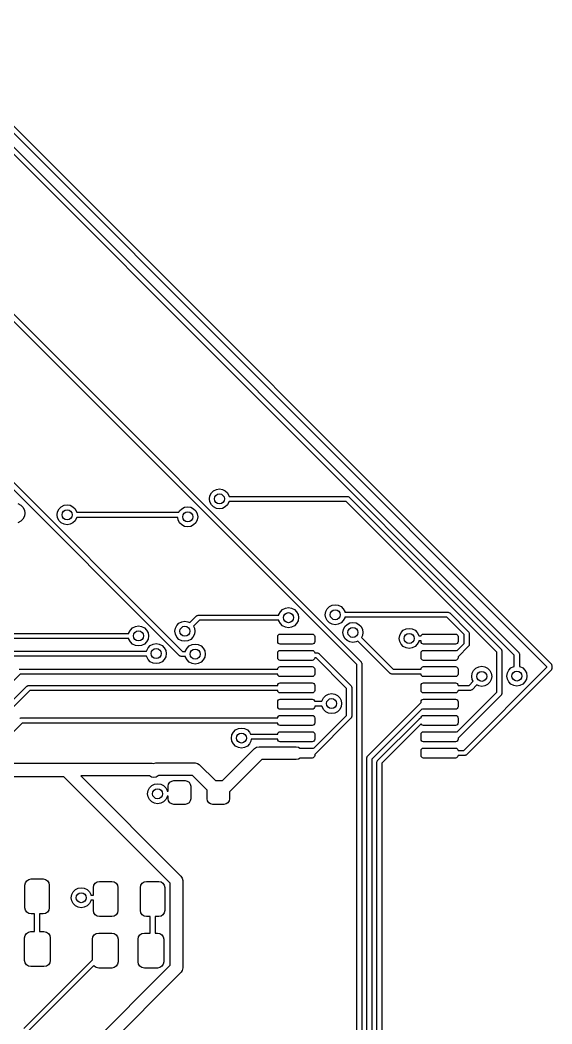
# Model space of a CAD drawing. Extents: x 5.11 to 8.2, y -3.91 to -1.13.
# Drawn here: x 7.345 to 8.181, y -2.722 to -1.144 of the extents above; entities that cross this region are included whole.
import ezdxf

# ---------------------------------------------------------------- set-up
doc = ezdxf.new("R2010")
doc.units = 0
doc.header["$MEASUREMENT"] = 0
doc.layers.add('BLACK', color=7, linetype='CONTINUOUS')

msp = doc.modelspace()

# ---------------------------------------------------------------- linework, layer by layer
at = {"layer": 'BLACK', "linetype": 'CONTINUOUS'}
for p, q in [((8.17317, -2.16077), (7.16354, -1.15115)), ((7.16802, -1.14432), (8.17999, -2.15629)), ((8.12203, -2.14264), (7.16259, -1.1832)), ((7.16707, -1.17637), (8.12886, -2.13815)), ((7.59574, -2.14353), (6.85621, -1.404)), ((6.8607, -1.39718), (7.60023, -2.1367)), ((7.87414, -2.15736), (7.11494, -1.39816)), ((7.11943, -1.39133), (7.88097, -2.15287)), ((7.64255, -1.89682), (7.64332, -1.89195)), ((7.64332, -1.89195), (7.64556, -1.88756)), ((7.64556, -1.88756), (7.64904, -1.88408)), ((7.64904, -1.88408), (7.65343, -1.88184)), ((7.65343, -1.88184), (7.6583, -1.88107)), ((7.6583, -1.88107), (7.66316, -1.88184)), ((7.66316, -1.88184), (7.66755, -1.88408)), ((7.66755, -1.88408), (7.67104, -1.88756)), ((7.67104, -1.88756), (7.67327, -1.89195)), ((7.67327, -1.89195), (7.67341, -1.89282)), ((7.67341, -1.89282), (7.85942, -1.89282)), ((7.85942, -1.89282), (7.85973, -1.89292)), ((7.85973, -1.89292), (7.86004, -1.89287)), ((7.86004, -1.89287), (7.86088, -1.8933)), ((7.34148, -1.90431), (7.34587, -1.90655)), ((7.34587, -1.90655), (7.34935, -1.91003)), ((7.40947, -1.90908), (7.41386, -1.90685)), ((7.41386, -1.90685), (7.41873, -1.90608)), ((7.41873, -1.90608), (7.42359, -1.90685)), ((7.42359, -1.90685), (7.42798, -1.90908)), ((7.64332, -1.90169), (7.64255, -1.89682)), ((7.64556, -1.90608), (7.64332, -1.90169)), ((7.64904, -1.90956), (7.64556, -1.90608)), ((7.67104, -1.90608), (7.66755, -1.90956)), ((7.67327, -1.90169), (7.67104, -1.90608)), ((7.67341, -1.90082), (7.67327, -1.90169)), ((7.85776, -1.90082), (7.67341, -1.90082)), ((8.09443, -2.13748), (7.85776, -1.90082)), ((7.86088, -1.8933), (7.86177, -1.89358)), ((7.86177, -1.89358), (7.86196, -1.89385)), ((7.86196, -1.89385), (7.86225, -1.89399)), ((7.86225, -1.89399), (8.10125, -2.133)), ((7.34935, -1.91003), (7.35159, -1.91442)), ((7.35159, -1.92416), (7.34935, -1.92855)), ((7.35159, -1.91442), (7.35236, -1.91929)), ((7.35236, -1.91929), (7.35159, -1.92416)), ((7.40298, -1.92182), (7.40375, -1.91696)), ((7.40375, -1.92669), (7.40298, -1.92182)), ((7.40375, -1.91696), (7.40599, -1.91257)), ((7.40599, -1.91257), (7.40947, -1.90908)), ((7.42798, -1.90908), (7.43147, -1.91257)), ((7.43147, -1.91257), (7.4337, -1.91696)), ((7.4337, -1.91696), (7.43384, -1.91782)), ((7.43384, -1.91782), (7.59465, -1.91782)), ((7.59465, -1.91782), (7.59569, -1.91577)), ((7.59569, -1.91577), (7.59918, -1.91229)), ((7.59918, -1.91229), (7.60357, -1.91005)), ((7.60357, -1.91005), (7.60843, -1.90928)), ((7.60843, -1.90928), (7.6133, -1.91005)), ((7.6133, -1.91005), (7.61769, -1.91229)), ((7.61769, -1.91229), (7.62118, -1.91577)), ((7.62118, -1.91577), (7.62341, -1.92016)), ((7.62341, -1.92016), (7.62418, -1.92503)), ((7.65343, -1.9118), (7.64904, -1.90956)), ((7.6583, -1.91257), (7.65343, -1.9118)), ((7.66316, -1.9118), (7.6583, -1.91257)), ((7.66755, -1.90956), (7.66316, -1.9118)), ((7.34587, -1.93203), (7.34148, -1.93427)), ((7.34935, -1.92855), (7.34587, -1.93203)), ((7.40599, -1.93108), (7.40375, -1.92669)), ((7.40947, -1.93457), (7.40599, -1.93108)), ((7.41386, -1.9368), (7.40947, -1.93457)), ((7.41873, -1.93757), (7.41386, -1.9368)), ((7.42359, -1.9368), (7.41873, -1.93757)), ((7.42798, -1.93457), (7.42359, -1.9368)), ((7.43147, -1.93108), (7.42798, -1.93457)), ((7.4337, -1.92669), (7.43147, -1.93108)), ((7.43384, -1.92582), (7.4337, -1.92669)), ((7.59281, -1.92582), (7.43384, -1.92582)), ((7.59346, -1.9299), (7.59281, -1.92582)), ((7.59569, -1.93429), (7.59346, -1.9299)), ((7.59918, -1.93777), (7.59569, -1.93429)), ((7.60357, -1.94001), (7.59918, -1.93777)), ((7.60843, -1.94078), (7.60357, -1.94001)), ((7.6133, -1.94001), (7.60843, -1.94078)), ((7.61769, -1.93777), (7.6133, -1.94001)), ((7.62118, -1.93429), (7.61769, -1.93777)), ((7.62341, -1.9299), (7.62118, -1.93429)), ((7.62418, -1.92503), (7.62341, -1.9299)), ((7.82764, -2.06965), (7.83113, -2.06617)), ((7.83113, -2.06617), (7.83552, -2.06393)), ((7.83552, -2.06393), (7.84038, -2.06316)), ((7.84038, -2.06316), (7.84525, -2.06393)), ((7.84525, -2.06393), (7.84964, -2.06617)), ((7.84964, -2.06617), (7.85312, -2.06965)), ((7.61175, -2.09135), (7.62243, -2.08067)), ((7.62243, -2.08067), (7.62271, -2.08052)), ((7.62271, -2.08052), (7.6229, -2.08026)), ((7.6229, -2.08026), (7.6238, -2.07997)), ((7.6238, -2.07997), (7.62463, -2.07954)), ((7.62463, -2.07954), (7.62495, -2.07959)), ((7.62495, -2.07959), (7.62526, -2.07949)), ((7.62526, -2.07949), (7.75178, -2.07949)), ((7.75178, -2.07949), (7.75192, -2.07863)), ((7.75192, -2.07863), (7.75416, -2.07424)), ((7.75416, -2.07424), (7.75764, -2.07075)), ((7.75764, -2.07075), (7.76203, -2.06852)), ((7.76203, -2.06852), (7.7669, -2.06775)), ((7.7669, -2.06775), (7.77177, -2.06852)), ((7.77177, -2.06852), (7.77616, -2.07075)), ((7.77616, -2.07075), (7.77964, -2.07424)), ((7.77964, -2.07424), (7.78188, -2.07863)), ((7.78188, -2.07863), (7.78265, -2.08349)), ((7.82464, -2.07891), (7.82541, -2.07404)), ((7.82541, -2.08377), (7.82464, -2.07891)), ((7.82541, -2.07404), (7.82764, -2.06965)), ((7.85312, -2.06965), (7.85536, -2.07404)), ((7.85536, -2.07404), (7.8555, -2.07491)), ((7.8555, -2.07491), (8.01761, -2.07491)), ((8.01761, -2.07491), (8.01791, -2.07501)), ((8.01791, -2.07501), (8.01823, -2.07496)), ((8.01823, -2.07496), (8.01907, -2.07538)), ((8.01907, -2.07538), (8.01996, -2.07567)), ((8.01996, -2.07567), (8.02015, -2.07593)), ((8.02015, -2.07593), (8.02043, -2.07608)), ((8.02043, -2.07608), (8.05007, -2.10572)), ((7.52174, -2.09943), (7.52613, -2.09719)), ((7.52613, -2.09719), (7.531, -2.09642)), ((7.531, -2.09642), (7.53587, -2.09719)), ((7.53587, -2.09719), (7.54026, -2.09943)), ((7.58895, -2.09995), (7.59119, -2.09556)), ((7.59119, -2.09556), (7.59467, -2.09208)), ((7.59467, -2.09208), (7.59906, -2.08984)), ((7.59906, -2.08984), (7.60393, -2.08907)), ((7.60393, -2.08907), (7.6088, -2.08984)), ((7.6088, -2.08984), (7.61175, -2.09135)), ((7.62691, -2.08749), (7.6174, -2.097)), ((7.6174, -2.097), (7.61891, -2.09995)), ((7.75178, -2.08749), (7.62691, -2.08749)), ((7.75192, -2.08836), (7.75178, -2.08749)), ((7.75416, -2.09275), (7.75192, -2.08836)), ((7.75764, -2.09623), (7.75416, -2.09275)), ((7.76203, -2.09847), (7.75764, -2.09623)), ((7.77616, -2.09623), (7.77177, -2.09847)), ((7.77964, -2.09275), (7.77616, -2.09623)), ((7.78188, -2.08836), (7.77964, -2.09275)), ((7.78265, -2.08349), (7.78188, -2.08836)), ((7.82764, -2.08816), (7.82541, -2.08377)), ((7.83113, -2.09165), (7.82764, -2.08816)), ((7.83552, -2.09388), (7.83113, -2.09165)), ((7.84038, -2.09466), (7.83552, -2.09388)), ((7.84525, -2.09388), (7.84038, -2.09466)), ((7.84964, -2.09165), (7.84525, -2.09388)), ((7.85312, -2.08816), (7.84964, -2.09165)), ((7.85536, -2.08377), (7.85312, -2.08816)), ((7.85323, -2.10187), (7.85547, -2.09748)), ((7.8555, -2.08291), (7.85536, -2.08377)), ((7.85547, -2.09748), (7.85895, -2.09399)), ((8.01595, -2.08291), (7.8555, -2.08291)), ((7.85895, -2.09399), (7.86334, -2.09176)), ((7.86334, -2.09176), (7.86821, -2.09098)), ((7.86821, -2.09098), (7.87308, -2.09176)), ((7.87308, -2.09176), (7.87747, -2.09399)), ((7.87747, -2.09399), (7.88095, -2.09748)), ((7.88095, -2.09748), (7.88319, -2.10187)), ((8.04324, -2.1102), (8.01595, -2.08291)), ((7.30912, -2.10817), (7.51588, -2.10817)), ((7.51588, -2.10817), (7.51602, -2.1073)), ((7.51602, -2.1073), (7.51826, -2.10291)), ((7.51826, -2.10291), (7.52174, -2.09943)), ((7.54026, -2.09943), (7.54374, -2.10291)), ((7.54374, -2.10291), (7.54598, -2.1073)), ((7.54598, -2.1073), (7.54675, -2.11217)), ((7.54675, -2.11217), (7.54598, -2.11704)), ((7.58818, -2.10482), (7.58895, -2.09995)), ((7.58895, -2.10969), (7.58818, -2.10482)), ((7.59119, -2.11408), (7.58895, -2.10969)), ((7.61891, -2.10969), (7.61667, -2.11408)), ((7.61891, -2.09995), (7.61968, -2.10482)), ((7.61968, -2.10482), (7.61891, -2.10969)), ((7.75, -2.11319), (7.7503, -2.11168)), ((7.75, -2.12106), (7.75, -2.11319)), ((7.7503, -2.11168), (7.75115, -2.11041)), ((7.75115, -2.11041), (7.75243, -2.10955)), ((7.75243, -2.10955), (7.75394, -2.10925)), ((7.75394, -2.10925), (7.80413, -2.10925)), ((7.7669, -2.09924), (7.76203, -2.09847)), ((7.77177, -2.09847), (7.7669, -2.09924)), ((7.80413, -2.10925), (7.80564, -2.10955)), ((7.80564, -2.10955), (7.80692, -2.11041)), ((7.80692, -2.11041), (7.80777, -2.11168)), ((7.80777, -2.11168), (7.80807, -2.11319)), ((7.80807, -2.11319), (7.80807, -2.12106)), ((7.85246, -2.10673), (7.85323, -2.10187)), ((7.85323, -2.1116), (7.85246, -2.10673)), ((7.85547, -2.11599), (7.85323, -2.1116)), ((7.88319, -2.1116), (7.88168, -2.11455)), ((7.88319, -2.10187), (7.88396, -2.10673)), ((7.88396, -2.10673), (7.88319, -2.1116)), ((7.94094, -2.11614), (7.94172, -2.11128)), ((7.94172, -2.11128), (7.94395, -2.10689)), ((7.94395, -2.10689), (7.94744, -2.1034)), ((7.94744, -2.1034), (7.95183, -2.10116)), ((7.95183, -2.10116), (7.95669, -2.10039)), ((7.95669, -2.10039), (7.96156, -2.10116)), ((7.96156, -2.10116), (7.96595, -2.1034)), ((7.96595, -2.1034), (7.96943, -2.10689)), ((7.96943, -2.10689), (7.97167, -2.11128)), ((7.97167, -2.11128), (7.97181, -2.11214)), ((7.97181, -2.11214), (7.9756, -2.11214)), ((7.9756, -2.11214), (7.97569, -2.11168)), ((7.97569, -2.11168), (7.97655, -2.11041)), ((7.97655, -2.11041), (7.97782, -2.10955)), ((7.97782, -2.10955), (7.97933, -2.10925)), ((7.97933, -2.10925), (8.02953, -2.10925)), ((8.02953, -2.10925), (8.03103, -2.10955)), ((8.03103, -2.10955), (8.03231, -2.11041)), ((8.03231, -2.11041), (8.03316, -2.11168)), ((8.03316, -2.11168), (8.03346, -2.11319)), ((8.03346, -2.11319), (8.03346, -2.12106)), ((8.04324, -2.12405), (8.04324, -2.1102)), ((8.05007, -2.10572), (8.05022, -2.106)), ((8.05022, -2.106), (8.05048, -2.10619)), ((8.05048, -2.10619), (8.05077, -2.10709)), ((8.05077, -2.10709), (8.05119, -2.10792)), ((8.05119, -2.10792), (8.05114, -2.10824)), ((8.05114, -2.10824), (8.05124, -2.10855)), ((8.05124, -2.10855), (8.05124, -2.12571)), ((7.51588, -2.11617), (7.31078, -2.11617)), ((7.51602, -2.11704), (7.51588, -2.11617)), ((7.51826, -2.12143), (7.51602, -2.11704)), ((7.52174, -2.12491), (7.51826, -2.12143)), ((7.52613, -2.12715), (7.52174, -2.12491)), ((7.531, -2.12792), (7.52613, -2.12715)), ((7.53587, -2.12715), (7.531, -2.12792)), ((7.54026, -2.12491), (7.53587, -2.12715)), ((7.54374, -2.12143), (7.54026, -2.12491)), ((7.54598, -2.11704), (7.54374, -2.12143)), ((7.54608, -2.13074), (7.54957, -2.12725)), ((7.54957, -2.12725), (7.55396, -2.12502)), ((7.55396, -2.12502), (7.55882, -2.12425)), ((7.55882, -2.12425), (7.56369, -2.12502)), ((7.56369, -2.12502), (7.56808, -2.12725)), ((7.56808, -2.12725), (7.57156, -2.13074)), ((7.59467, -2.11756), (7.59119, -2.11408)), ((7.59906, -2.1198), (7.59467, -2.11756)), ((7.60393, -2.12057), (7.59906, -2.1198)), ((7.6088, -2.1198), (7.60393, -2.12057)), ((7.60734, -2.13145), (7.61082, -2.12796)), ((7.61319, -2.11756), (7.6088, -2.1198)), ((7.61082, -2.12796), (7.61521, -2.12573)), ((7.61667, -2.11408), (7.61319, -2.11756)), ((7.61521, -2.12573), (7.62008, -2.12496)), ((7.62008, -2.12496), (7.62495, -2.12573)), ((7.62495, -2.12573), (7.62934, -2.12796)), ((7.62934, -2.12796), (7.63282, -2.13145)), ((7.7503, -2.12257), (7.75, -2.12106)), ((7.75115, -2.12385), (7.7503, -2.12257)), ((7.75243, -2.1247), (7.75115, -2.12385)), ((7.75394, -2.125), (7.75243, -2.1247)), ((7.80413, -2.125), (7.75394, -2.125)), ((7.80564, -2.1247), (7.80413, -2.125)), ((7.80692, -2.12385), (7.80564, -2.1247)), ((7.80777, -2.12257), (7.80692, -2.12385)), ((7.80807, -2.12106), (7.80777, -2.12257)), ((7.85895, -2.11947), (7.85547, -2.11599)), ((7.86334, -2.12171), (7.85895, -2.11947)), ((7.86821, -2.12248), (7.86334, -2.12171)), ((7.87308, -2.12171), (7.86821, -2.12248)), ((7.87603, -2.12021), (7.87308, -2.12171)), ((7.92696, -2.17114), (7.87603, -2.12021)), ((7.88168, -2.11455), (7.93144, -2.16431)), ((7.94172, -2.12101), (7.94094, -2.11614)), ((7.94395, -2.1254), (7.94172, -2.12101)), ((7.94744, -2.12888), (7.94395, -2.1254)), ((7.95183, -2.13112), (7.94744, -2.12888)), ((7.96595, -2.12888), (7.96156, -2.13112)), ((7.96943, -2.1254), (7.96595, -2.12888)), ((7.97167, -2.12101), (7.96943, -2.1254)), ((7.97181, -2.12014), (7.97167, -2.12101)), ((7.97539, -2.12014), (7.97181, -2.12014)), ((7.97539, -2.12106), (7.97539, -2.12014)), ((7.97569, -2.12257), (7.97539, -2.12106)), ((7.97655, -2.12385), (7.97569, -2.12257)), ((7.97782, -2.1247), (7.97655, -2.12385)), ((7.97933, -2.125), (7.97782, -2.1247)), ((8.02953, -2.125), (7.97933, -2.125)), ((8.03103, -2.1247), (8.02953, -2.125)), ((8.03231, -2.12385), (8.03103, -2.1247)), ((8.0317, -2.13559), (8.04324, -2.12405)), ((8.03316, -2.12257), (8.03231, -2.12385)), ((8.03346, -2.12106), (8.03316, -2.12257)), ((8.05007, -2.12854), (8.03346, -2.14514)), ((8.05022, -2.12825), (8.05007, -2.12854)), ((8.05048, -2.12806), (8.05022, -2.12825)), ((8.05077, -2.12717), (8.05048, -2.12806)), ((8.05119, -2.12633), (8.05077, -2.12717)), ((8.05124, -2.12571), (8.05114, -2.12601)), ((8.05114, -2.12601), (8.05119, -2.12633)), ((7.32064, -2.13599), (7.54371, -2.13599)), ((7.54371, -2.14399), (7.3223, -2.14399)), ((7.54371, -2.13599), (7.54385, -2.13513)), ((7.54385, -2.14486), (7.54371, -2.14399)), ((7.54385, -2.13513), (7.54608, -2.13074)), ((7.54608, -2.14925), (7.54385, -2.14486)), ((7.57156, -2.13074), (7.5738, -2.13513)), ((7.5738, -2.14486), (7.57156, -2.14925)), ((7.5738, -2.13513), (7.57457, -2.13999)), ((7.57457, -2.13999), (7.5738, -2.14486)), ((7.59603, -2.14368), (7.59574, -2.14353)), ((7.59622, -2.14394), (7.59603, -2.14368)), ((7.59711, -2.14423), (7.59622, -2.14394)), ((7.59794, -2.14466), (7.59711, -2.14423)), ((7.59826, -2.1446), (7.59794, -2.14466)), ((7.59857, -2.1447), (7.59826, -2.1446)), ((7.60496, -2.1447), (7.59857, -2.1447)), ((7.60023, -2.1367), (7.60496, -2.1367)), ((7.60496, -2.1367), (7.6051, -2.13584)), ((7.6051, -2.14557), (7.60496, -2.1447)), ((7.6051, -2.13584), (7.60734, -2.13145)), ((7.60734, -2.14996), (7.6051, -2.14557)), ((7.63282, -2.13145), (7.63506, -2.13584)), ((7.63506, -2.14557), (7.63282, -2.14996)), ((7.63506, -2.13584), (7.63583, -2.1407)), ((7.63583, -2.1407), (7.63506, -2.14557)), ((7.75, -2.13878), (7.7503, -2.13727)), ((7.75, -2.14665), (7.75, -2.13878)), ((7.7503, -2.13727), (7.75115, -2.136)), ((7.75115, -2.136), (7.75243, -2.13514)), ((7.75243, -2.13514), (7.75394, -2.13484)), ((7.75394, -2.13484), (7.80413, -2.13484)), ((7.80413, -2.13484), (7.80564, -2.13514)), ((7.80564, -2.13514), (7.80692, -2.136)), ((7.80692, -2.136), (7.80777, -2.13727)), ((7.80777, -2.13727), (7.80806, -2.13872)), ((7.80806, -2.13872), (7.81201, -2.13872)), ((7.81201, -2.13872), (7.81231, -2.13882)), ((7.81231, -2.13882), (7.81263, -2.13877)), ((7.81263, -2.13877), (7.81347, -2.13919)), ((7.81347, -2.13919), (7.81436, -2.13948)), ((7.81436, -2.13948), (7.81455, -2.13974)), ((7.81455, -2.13974), (7.81484, -2.13989)), ((7.81484, -2.13989), (7.8651, -2.19015)), ((7.95669, -2.13189), (7.95183, -2.13112)), ((7.96156, -2.13112), (7.95669, -2.13189)), ((7.97539, -2.13878), (7.97569, -2.13727)), ((7.97539, -2.14665), (7.97539, -2.13878)), ((7.97569, -2.13727), (7.97655, -2.136)), ((7.97655, -2.136), (7.97782, -2.13514)), ((7.97782, -2.13514), (7.97933, -2.13484)), ((7.97933, -2.13484), (8.02953, -2.13484)), ((8.02953, -2.13484), (8.03103, -2.13514)), ((8.03103, -2.13514), (8.0317, -2.13559)), ((8.03346, -2.14514), (8.03346, -2.14665)), ((8.09443, -2.20082), (8.09443, -2.13748)), ((8.10125, -2.133), (8.1014, -2.13329)), ((8.1014, -2.13329), (8.10166, -2.13348)), ((8.10166, -2.13348), (8.10195, -2.13437)), ((8.10195, -2.13437), (8.10238, -2.1352)), ((8.10238, -2.1352), (8.10233, -2.13552)), ((8.10233, -2.13552), (8.10243, -2.13583)), ((8.10243, -2.13583), (8.10243, -2.20248)), ((8.12203, -2.16008), (8.12203, -2.14264)), ((8.12886, -2.13815), (8.129, -2.13844)), ((8.129, -2.13844), (8.12926, -2.13863)), ((8.12926, -2.13863), (8.12955, -2.13952)), ((8.12955, -2.13952), (8.12998, -2.14035)), ((8.12998, -2.14035), (8.12993, -2.14067)), ((8.12993, -2.14067), (8.13003, -2.14098)), ((8.13003, -2.14098), (8.13003, -2.16008)), ((7.54957, -2.15273), (7.54608, -2.14925)), ((7.55396, -2.15497), (7.54957, -2.15273)), ((7.55882, -2.15574), (7.55396, -2.15497)), ((7.56369, -2.15497), (7.55882, -2.15574)), ((7.56808, -2.15273), (7.56369, -2.15497)), ((7.57156, -2.14925), (7.56808, -2.15273)), ((7.61082, -2.15345), (7.60734, -2.14996)), ((7.61521, -2.15568), (7.61082, -2.15345)), ((7.62008, -2.15645), (7.61521, -2.15568)), ((7.62495, -2.15568), (7.62008, -2.15645)), ((7.62934, -2.15345), (7.62495, -2.15568)), ((7.63282, -2.14996), (7.62934, -2.15345)), ((7.7503, -2.14816), (7.75, -2.14665)), ((7.75115, -2.14944), (7.7503, -2.14816)), ((7.75243, -2.15029), (7.75115, -2.14944)), ((7.75115, -2.16159), (7.75243, -2.16073)), ((7.75394, -2.15059), (7.75243, -2.15029)), ((7.75243, -2.16073), (7.75394, -2.16043)), ((7.80413, -2.15059), (7.75394, -2.15059)), ((7.75394, -2.16043), (7.80413, -2.16043)), ((7.80564, -2.15029), (7.80413, -2.15059)), ((7.80413, -2.16043), (7.80564, -2.16073)), ((7.80692, -2.14944), (7.80564, -2.15029)), ((7.80564, -2.16073), (7.80692, -2.16159)), ((7.80777, -2.14816), (7.80692, -2.14944)), ((7.80806, -2.14672), (7.80777, -2.14816)), ((7.81035, -2.14672), (7.80806, -2.14672)), ((7.85827, -2.19463), (7.81035, -2.14672)), ((7.87414, -2.81521), (7.87414, -2.15736)), ((7.88097, -2.15287), (7.88112, -2.15316)), ((7.88112, -2.15316), (7.88138, -2.15335)), ((7.88138, -2.15335), (7.88167, -2.15424)), ((7.88167, -2.15424), (7.88209, -2.15508)), ((7.88209, -2.15508), (7.88204, -2.15539)), ((7.88204, -2.15539), (7.88214, -2.1557)), ((7.88214, -2.1557), (7.88214, -2.81687)), ((7.97569, -2.14816), (7.97539, -2.14665)), ((7.97655, -2.14944), (7.97569, -2.14816)), ((7.97782, -2.15029), (7.97655, -2.14944)), ((7.97655, -2.16159), (7.97782, -2.16073)), ((7.97933, -2.15059), (7.97782, -2.15029)), ((7.97782, -2.16073), (7.97933, -2.16043)), ((8.02953, -2.15059), (7.97933, -2.15059)), ((7.97933, -2.16043), (8.02953, -2.16043)), ((8.03103, -2.15029), (8.02953, -2.15059)), ((8.02953, -2.16043), (8.03103, -2.16073)), ((8.03231, -2.14944), (8.03103, -2.15029)), ((8.03103, -2.16073), (8.03231, -2.16159)), ((8.03316, -2.14816), (8.03231, -2.14944)), ((8.03346, -2.14665), (8.03316, -2.14816)), ((8.06157, -2.16299), (8.06596, -2.16075)), ((8.06596, -2.16075), (8.07082, -2.15998)), ((8.07082, -2.15998), (8.07569, -2.16075)), ((8.07569, -2.16075), (8.08008, -2.16299)), ((8.11677, -2.16246), (8.12116, -2.16022)), ((8.12116, -2.16022), (8.12203, -2.16008)), ((8.13003, -2.16008), (8.13089, -2.16022)), ((8.13089, -2.16022), (8.13528, -2.16246)), ((8.17317, -2.16147), (8.17317, -2.16077)), ((8.17999, -2.15629), (8.18014, -2.15658)), ((8.18014, -2.15658), (8.1804, -2.15677)), ((8.1804, -2.15677), (8.18069, -2.15766)), ((8.18069, -2.15766), (8.18112, -2.15849)), ((8.18112, -2.15849), (8.18107, -2.15881)), ((8.18107, -2.15881), (8.18117, -2.15912)), ((8.18117, -2.15912), (8.18117, -2.16312)), ((7.34516, -2.17231), (7.23788, -2.27958)), ((7.3435, -2.16431), (7.75001, -2.16431)), ((7.75001, -2.17231), (7.34516, -2.17231)), ((7.75001, -2.16431), (7.7503, -2.16286)), ((7.7503, -2.17375), (7.75001, -2.17231)), ((7.7503, -2.16286), (7.75115, -2.16159)), ((7.75115, -2.17503), (7.7503, -2.17375)), ((7.75243, -2.17588), (7.75115, -2.17503)), ((7.75394, -2.17618), (7.75243, -2.17588)), ((7.80413, -2.17618), (7.75394, -2.17618)), ((7.80564, -2.17588), (7.80413, -2.17618)), ((7.80692, -2.17503), (7.80564, -2.17588)), ((7.80692, -2.16159), (7.80777, -2.16286)), ((7.80777, -2.17375), (7.80692, -2.17503)), ((7.80777, -2.16286), (7.80807, -2.16437)), ((7.80807, -2.17224), (7.80777, -2.17375)), ((7.80807, -2.16437), (7.80807, -2.17224)), ((7.92724, -2.17128), (7.92696, -2.17114)), ((7.92743, -2.17154), (7.92724, -2.17128)), ((7.92832, -2.17183), (7.92743, -2.17154)), ((7.92916, -2.17226), (7.92832, -2.17183)), ((7.92948, -2.17221), (7.92916, -2.17226)), ((7.92978, -2.17231), (7.92948, -2.17221)), ((7.97541, -2.17231), (7.92978, -2.17231)), ((7.93144, -2.16431), (7.97541, -2.16431)), ((7.97541, -2.16431), (7.97569, -2.16286)), ((7.97569, -2.17375), (7.97541, -2.17231)), ((7.97569, -2.16286), (7.97655, -2.16159)), ((7.97655, -2.17503), (7.97569, -2.17375)), ((7.97782, -2.17588), (7.97655, -2.17503)), ((7.97933, -2.17618), (7.97782, -2.17588)), ((8.02953, -2.17618), (7.97933, -2.17618)), ((8.03103, -2.17588), (8.02953, -2.17618)), ((8.03231, -2.17503), (8.03103, -2.17588)), ((8.03231, -2.16159), (8.03316, -2.16286)), ((8.03316, -2.17375), (8.03231, -2.17503)), ((8.03316, -2.16286), (8.03346, -2.16437)), ((8.03346, -2.17224), (8.03316, -2.17375)), ((8.03346, -2.16437), (8.03346, -2.17224)), ((8.04237, -2.29226), (8.17317, -2.16147)), ((8.17999, -2.16595), (8.04686, -2.29909)), ((8.05507, -2.17573), (8.05585, -2.17086)), ((8.05585, -2.18059), (8.05507, -2.17573)), ((8.05585, -2.17086), (8.05808, -2.16647)), ((8.05808, -2.16647), (8.06157, -2.16299)), ((8.08008, -2.16299), (8.08356, -2.16647)), ((8.08356, -2.16647), (8.0858, -2.17086)), ((8.0858, -2.17086), (8.08657, -2.17573)), ((8.08657, -2.17573), (8.0858, -2.18059)), ((8.11028, -2.1752), (8.11105, -2.17033)), ((8.11105, -2.18006), (8.11028, -2.1752)), ((8.11105, -2.17033), (8.11329, -2.16594)), ((8.11329, -2.16594), (8.11677, -2.16246)), ((8.13528, -2.16246), (8.13877, -2.16594)), ((8.13877, -2.16594), (8.141, -2.17033)), ((8.141, -2.17033), (8.14178, -2.1752)), ((8.14178, -2.1752), (8.141, -2.18006)), ((8.18014, -2.16566), (8.17999, -2.16595)), ((8.1804, -2.16547), (8.18014, -2.16566)), ((8.18069, -2.16458), (8.1804, -2.16547)), ((8.18112, -2.16375), (8.18069, -2.16458)), ((8.18117, -2.16312), (8.18107, -2.16343)), ((8.18107, -2.16343), (8.18112, -2.16375)), ((7.27156, -2.27493), (7.35543, -2.19107)), ((7.35543, -2.19107), (7.35571, -2.19092)), ((7.35571, -2.19092), (7.3559, -2.19066)), ((7.3559, -2.19066), (7.35679, -2.19037)), ((7.35679, -2.19037), (7.35763, -2.18995)), ((7.35763, -2.18995), (7.35795, -2.19)), ((7.35795, -2.19), (7.35825, -2.1899)), ((7.35825, -2.1899), (7.75001, -2.1899)), ((7.75001, -2.1899), (7.7503, -2.18845)), ((7.7503, -2.18845), (7.75115, -2.18718)), ((7.75115, -2.18718), (7.75243, -2.18632)), ((7.75243, -2.18632), (7.75394, -2.18602)), ((7.75394, -2.18602), (7.80413, -2.18602)), ((7.80413, -2.18602), (7.80564, -2.18632)), ((7.80564, -2.18632), (7.80692, -2.18718)), ((7.80692, -2.18718), (7.80777, -2.18845)), ((7.80777, -2.18845), (7.80807, -2.18996)), ((7.80807, -2.18996), (7.80807, -2.19783)), ((7.8651, -2.19015), (7.86524, -2.19044)), ((7.86524, -2.19044), (7.8655, -2.19063)), ((7.8655, -2.19063), (7.86579, -2.19152)), ((7.86579, -2.19152), (7.86622, -2.19235)), ((7.86622, -2.19235), (7.86617, -2.19267)), ((7.86617, -2.19267), (7.86627, -2.19298)), ((7.97539, -2.18996), (7.97569, -2.18845)), ((7.97539, -2.19783), (7.97539, -2.18996)), ((7.97569, -2.18845), (7.97655, -2.18718)), ((7.97655, -2.18718), (7.97782, -2.18632)), ((7.97782, -2.18632), (7.97933, -2.18602)), ((7.97933, -2.18602), (8.02953, -2.18602)), ((8.02953, -2.18602), (8.03103, -2.18632)), ((8.03103, -2.18632), (8.03231, -2.18718)), ((8.03231, -2.18718), (8.03316, -2.18845)), ((8.03316, -2.18845), (8.03345, -2.1899)), ((8.03345, -2.1899), (8.051, -2.1899)), ((8.051, -2.1899), (8.05735, -2.18355)), ((8.06301, -2.1892), (8.05548, -2.19673)), ((8.05735, -2.18355), (8.05585, -2.18059)), ((8.06596, -2.19071), (8.06301, -2.1892)), ((8.07082, -2.19148), (8.06596, -2.19071)), ((8.07569, -2.19071), (8.07082, -2.19148)), ((8.08008, -2.18847), (8.07569, -2.19071)), ((8.08356, -2.18498), (8.08008, -2.18847)), ((8.0858, -2.18059), (8.08356, -2.18498)), ((8.11329, -2.18445), (8.11105, -2.18006)), ((8.11677, -2.18794), (8.11329, -2.18445)), ((8.12116, -2.19017), (8.11677, -2.18794)), ((8.12603, -2.19094), (8.12116, -2.19017)), ((8.13089, -2.19017), (8.12603, -2.19094)), ((8.13528, -2.18794), (8.13089, -2.19017)), ((8.13877, -2.18445), (8.13528, -2.18794)), ((8.141, -2.18006), (8.13877, -2.18445)), ((7.35991, -2.1979), (7.27722, -2.28059)), ((7.75001, -2.1979), (7.35991, -2.1979)), ((7.7503, -2.19934), (7.75001, -2.1979)), ((7.75115, -2.20062), (7.7503, -2.19934)), ((7.75243, -2.20147), (7.75115, -2.20062)), ((7.75394, -2.20177), (7.75243, -2.20147)), ((7.80413, -2.20177), (7.75394, -2.20177)), ((7.80564, -2.20147), (7.80413, -2.20177)), ((7.80692, -2.20062), (7.80564, -2.20147)), ((7.80777, -2.19934), (7.80692, -2.20062)), ((7.80807, -2.19783), (7.80777, -2.19934)), ((7.82191, -2.20925), (7.82539, -2.20576)), ((7.82539, -2.20576), (7.82978, -2.20353)), ((7.82978, -2.20353), (7.83465, -2.20276)), ((7.83465, -2.20276), (7.83951, -2.20353)), ((7.83951, -2.20353), (7.8439, -2.20576)), ((7.8439, -2.20576), (7.84739, -2.20925)), ((7.85827, -2.23718), (7.85827, -2.19463)), ((7.86627, -2.19298), (7.86627, -2.23883)), ((7.97569, -2.19934), (7.97539, -2.19783)), ((7.97655, -2.20062), (7.97569, -2.19934)), ((7.97782, -2.20147), (7.97655, -2.20062)), ((7.97933, -2.20177), (7.97782, -2.20147)), ((8.02953, -2.20177), (7.97933, -2.20177)), ((8.03103, -2.20147), (8.02953, -2.20177)), ((8.03231, -2.20062), (8.03103, -2.20147)), ((8.0317, -2.26354), (8.09443, -2.20082)), ((8.03316, -2.19934), (8.03231, -2.20062)), ((8.03345, -2.1979), (8.03316, -2.19934)), ((8.05265, -2.1979), (8.03345, -2.1979)), ((8.10125, -2.20531), (8.03346, -2.2731)), ((8.05296, -2.1978), (8.05265, -2.1979)), ((8.05328, -2.19785), (8.05296, -2.1978)), ((8.05411, -2.19742), (8.05328, -2.19785)), ((8.055, -2.19713), (8.05411, -2.19742)), ((8.05519, -2.19687), (8.055, -2.19713)), ((8.05548, -2.19673), (8.05519, -2.19687)), ((8.1014, -2.20502), (8.10125, -2.20531)), ((8.10166, -2.20483), (8.1014, -2.20502)), ((8.10195, -2.20394), (8.10166, -2.20483)), ((8.10238, -2.2031), (8.10195, -2.20394)), ((8.10243, -2.20248), (8.10233, -2.20279)), ((8.10233, -2.20279), (8.10238, -2.2031)), ((7.75, -2.21555), (7.7503, -2.21404)), ((7.75, -2.22343), (7.75, -2.21555)), ((7.7503, -2.22493), (7.75, -2.22343)), ((7.7503, -2.21404), (7.75115, -2.21277)), ((7.75115, -2.21277), (7.75243, -2.21191)), ((7.75243, -2.21191), (7.75394, -2.21161)), ((7.75394, -2.21161), (7.80413, -2.21161)), ((7.80413, -2.21161), (7.80564, -2.21191)), ((7.80564, -2.21191), (7.80692, -2.21277)), ((7.80692, -2.21277), (7.80777, -2.21404)), ((7.80777, -2.21404), (7.80786, -2.2145)), ((7.80807, -2.22343), (7.80777, -2.22493)), ((7.80786, -2.2145), (7.81953, -2.2145)), ((7.81953, -2.2225), (7.80807, -2.2225)), ((7.80807, -2.2225), (7.80807, -2.22343)), ((7.81953, -2.2145), (7.81967, -2.21364)), ((7.81967, -2.22337), (7.81953, -2.2225)), ((7.81967, -2.21364), (7.82191, -2.20925)), ((7.82191, -2.22776), (7.81967, -2.22337)), ((7.84739, -2.20925), (7.84962, -2.21364)), ((7.84962, -2.22337), (7.84739, -2.22776)), ((7.84962, -2.21364), (7.85039, -2.2185)), ((7.85039, -2.2185), (7.84962, -2.22337)), ((7.89119, -2.30127), (7.97539, -2.21706)), ((7.97539, -2.21555), (7.97569, -2.21404)), ((7.97539, -2.21706), (7.97539, -2.21555)), ((7.97569, -2.21404), (7.97655, -2.21277)), ((7.97655, -2.21277), (7.97782, -2.21191)), ((7.97782, -2.21191), (7.97933, -2.21161)), ((7.97933, -2.21161), (8.02953, -2.21161)), ((8.02953, -2.21161), (8.03103, -2.21191)), ((8.03103, -2.21191), (8.03231, -2.21277)), ((8.03231, -2.21277), (8.03316, -2.21404)), ((8.03316, -2.21404), (8.03346, -2.21555)), ((8.03346, -2.22343), (8.03316, -2.22493)), ((8.03346, -2.21555), (8.03346, -2.22343)), ((7.75001, -2.24108), (7.7503, -2.23964)), ((7.75115, -2.22621), (7.7503, -2.22493)), ((7.7503, -2.23964), (7.75115, -2.23836)), ((7.75243, -2.22706), (7.75115, -2.22621)), ((7.75115, -2.23836), (7.75243, -2.2375)), ((7.75394, -2.22736), (7.75243, -2.22706)), ((7.75243, -2.2375), (7.75394, -2.2372)), ((7.80413, -2.22736), (7.75394, -2.22736)), ((7.75394, -2.2372), (7.80413, -2.2372)), ((7.80564, -2.22706), (7.80413, -2.22736)), ((7.80413, -2.2372), (7.80564, -2.2375)), ((7.80692, -2.22621), (7.80564, -2.22706)), ((7.80564, -2.2375), (7.80692, -2.23836)), ((7.80631, -2.28913), (7.85827, -2.23718)), ((7.80777, -2.22493), (7.80692, -2.22621)), ((7.80692, -2.23836), (7.80777, -2.23964)), ((7.80777, -2.23964), (7.80807, -2.24114)), ((7.82539, -2.23124), (7.82191, -2.22776)), ((7.82978, -2.23348), (7.82539, -2.23124)), ((7.83465, -2.23425), (7.82978, -2.23348)), ((7.83951, -2.23348), (7.83465, -2.23425)), ((7.8439, -2.23124), (7.83951, -2.23348)), ((7.84739, -2.22776), (7.8439, -2.23124)), ((7.86622, -2.23946), (7.86579, -2.24029)), ((7.86627, -2.23883), (7.86617, -2.23914)), ((7.86617, -2.23914), (7.86622, -2.23946)), ((7.97715, -2.22661), (7.89802, -2.30575)), ((7.9754, -2.24111), (7.97569, -2.23964)), ((7.97569, -2.23964), (7.97655, -2.23836)), ((7.97655, -2.23836), (7.97782, -2.2375)), ((7.97782, -2.22706), (7.97715, -2.22661)), ((7.97933, -2.22736), (7.97782, -2.22706)), ((7.97782, -2.2375), (7.97933, -2.2372)), ((8.02953, -2.22736), (7.97933, -2.22736)), ((7.97933, -2.2372), (8.02953, -2.2372)), ((8.03103, -2.22706), (8.02953, -2.22736)), ((8.02953, -2.2372), (8.03103, -2.2375)), ((8.03231, -2.22621), (8.03103, -2.22706)), ((8.03103, -2.2375), (8.03231, -2.23836)), ((8.03316, -2.22493), (8.03231, -2.22621)), ((8.03231, -2.23836), (8.03316, -2.23964)), ((8.03316, -2.23964), (8.03346, -2.24114)), ((7.34813, -2.24908), (7.31707, -2.28015)), ((7.34413, -2.24184), (7.34502, -2.24155)), ((7.34502, -2.24155), (7.34585, -2.24113)), ((7.34585, -2.24113), (7.34617, -2.24118)), ((7.34617, -2.24118), (7.34648, -2.24108)), ((7.34648, -2.24108), (7.75001, -2.24108)), ((7.75001, -2.24908), (7.34813, -2.24908)), ((7.7503, -2.25052), (7.75001, -2.24908)), ((7.75115, -2.2518), (7.7503, -2.25052)), ((7.75243, -2.25265), (7.75115, -2.2518)), ((7.75394, -2.25295), (7.75243, -2.25265)), ((7.80413, -2.25295), (7.75394, -2.25295)), ((7.80564, -2.25265), (7.80413, -2.25295)), ((7.80692, -2.2518), (7.80564, -2.25265)), ((7.80777, -2.25052), (7.80692, -2.2518)), ((7.80807, -2.24902), (7.80777, -2.25052)), ((7.80807, -2.24114), (7.80807, -2.24902)), ((7.8651, -2.24166), (7.80807, -2.29869)), ((7.86524, -2.24137), (7.8651, -2.24166)), ((7.8655, -2.24118), (7.86524, -2.24137)), ((7.86579, -2.24029), (7.8655, -2.24118)), ((7.90706, -2.30784), (7.97265, -2.24225)), ((7.97569, -2.25052), (7.91389, -2.31233)), ((7.97265, -2.24225), (7.97294, -2.2421)), ((7.97294, -2.2421), (7.97313, -2.24184)), ((7.97313, -2.24184), (7.97402, -2.24155)), ((7.97402, -2.24155), (7.97486, -2.24113)), ((7.97486, -2.24113), (7.97518, -2.24118)), ((7.97518, -2.24118), (7.9754, -2.24111)), ((7.97655, -2.2518), (7.97569, -2.25052)), ((7.97782, -2.25265), (7.97655, -2.2518)), ((7.97933, -2.25295), (7.97782, -2.25265)), ((8.02953, -2.25295), (7.97933, -2.25295)), ((8.03103, -2.25265), (8.02953, -2.25295)), ((8.03231, -2.2518), (8.03103, -2.25265)), ((8.03316, -2.25052), (8.03231, -2.2518)), ((8.03346, -2.24902), (8.03316, -2.25052)), ((8.03346, -2.24114), (8.03346, -2.24902)), ((7.67717, -2.27268), (7.67794, -2.26781)), ((7.67794, -2.26781), (7.68017, -2.26342)), ((7.68017, -2.26342), (7.68366, -2.25994)), ((7.68366, -2.25994), (7.68805, -2.2577)), ((7.68805, -2.2577), (7.69291, -2.25693)), ((7.69291, -2.25693), (7.69778, -2.2577)), ((7.69778, -2.2577), (7.70217, -2.25994)), ((7.70217, -2.25994), (7.70565, -2.26342)), ((7.70565, -2.26342), (7.70731, -2.26667)), ((7.70731, -2.26667), (7.75001, -2.26667)), ((7.75001, -2.26667), (7.7503, -2.26523)), ((7.7503, -2.26523), (7.75115, -2.26395)), ((7.75115, -2.26395), (7.75243, -2.26309)), ((7.75243, -2.26309), (7.75394, -2.2628)), ((7.75394, -2.2628), (7.80413, -2.2628)), ((7.80413, -2.2628), (7.80564, -2.26309)), ((7.80564, -2.26309), (7.80692, -2.26395)), ((7.80692, -2.26395), (7.80777, -2.26523)), ((7.80777, -2.26523), (7.80807, -2.26673)), ((7.80807, -2.26673), (7.80807, -2.27461)), ((7.97539, -2.26673), (7.97569, -2.26523)), ((7.97539, -2.27461), (7.97539, -2.26673)), ((7.97569, -2.26523), (7.97655, -2.26395)), ((7.97655, -2.26395), (7.97782, -2.26309)), ((7.97782, -2.26309), (7.97933, -2.2628)), ((7.97933, -2.2628), (8.02953, -2.2628)), ((8.02953, -2.2628), (8.03103, -2.26309)), ((8.03103, -2.26309), (8.0317, -2.26354)), ((7.67794, -2.27755), (7.67717, -2.27268)), ((7.68017, -2.28194), (7.67794, -2.27755)), ((7.68366, -2.28542), (7.68017, -2.28194)), ((7.68805, -2.28766), (7.68366, -2.28542)), ((7.70217, -2.28542), (7.69778, -2.28766)), ((7.70565, -2.28194), (7.70217, -2.28542)), ((7.70789, -2.27755), (7.70565, -2.28194)), ((7.70835, -2.27467), (7.70789, -2.27755)), ((7.75001, -2.27467), (7.70835, -2.27467)), ((7.71356, -2.28935), (7.7168, -2.28718)), ((7.7168, -2.28718), (7.72063, -2.28642)), ((7.72063, -2.28642), (7.77904, -2.28642)), ((7.7503, -2.27611), (7.75001, -2.27467)), ((7.75115, -2.27739), (7.7503, -2.27611)), ((7.75243, -2.27824), (7.75115, -2.27739)), ((7.75394, -2.27854), (7.75243, -2.27824)), ((7.80413, -2.27854), (7.75394, -2.27854)), ((7.77904, -2.28642), (7.78286, -2.28718)), ((7.78286, -2.28718), (7.78467, -2.28839)), ((7.80564, -2.27824), (7.80413, -2.27854)), ((7.80692, -2.27739), (7.80564, -2.27824)), ((7.80777, -2.27611), (7.80692, -2.27739)), ((7.80807, -2.27461), (7.80777, -2.27611)), ((7.97569, -2.27611), (7.97539, -2.27461)), ((7.97655, -2.27739), (7.97569, -2.27611)), ((7.97782, -2.27824), (7.97655, -2.27739)), ((7.97933, -2.27854), (7.97782, -2.27824)), ((8.02953, -2.27854), (7.97933, -2.27854)), ((8.03103, -2.27824), (8.02953, -2.27854)), ((8.03231, -2.27739), (8.03103, -2.27824)), ((8.03316, -2.27611), (8.03231, -2.27739)), ((8.03346, -2.27461), (8.03316, -2.27611)), ((8.03346, -2.2731), (8.03346, -2.27461)), ((7.66334, -2.33957), (7.71356, -2.28935)), ((7.69291, -2.28843), (7.68805, -2.28766)), ((7.69778, -2.28766), (7.69291, -2.28843)), ((7.78467, -2.28839), (7.80413, -2.28839)), ((7.80413, -2.28839), (7.80564, -2.28869)), ((7.80564, -2.28869), (7.80631, -2.28913)), ((7.80692, -2.30298), (7.80564, -2.30383)), ((7.80777, -2.3017), (7.80692, -2.30298)), ((7.80807, -2.3002), (7.80777, -2.3017)), ((7.80807, -2.29869), (7.80807, -2.3002)), ((7.89006, -2.30347), (7.89049, -2.30264)), ((7.89049, -2.30264), (7.89078, -2.30175)), ((7.89078, -2.30175), (7.89104, -2.30156)), ((7.89104, -2.30156), (7.89119, -2.30127)), ((7.97539, -2.29232), (7.97569, -2.29082)), ((7.97539, -2.3002), (7.97539, -2.29232)), ((7.97569, -2.3017), (7.97539, -2.3002)), ((7.97569, -2.29082), (7.97655, -2.28954)), ((7.97655, -2.30298), (7.97569, -2.3017)), ((7.97655, -2.28954), (7.97782, -2.28869)), ((7.97782, -2.30383), (7.97655, -2.30298)), ((7.97782, -2.28869), (7.97933, -2.28839)), ((7.97933, -2.28839), (8.02953, -2.28839)), ((8.02953, -2.28839), (8.03103, -2.28869)), ((8.03103, -2.28869), (8.03231, -2.28954)), ((8.03231, -2.30298), (8.03103, -2.30383)), ((8.03231, -2.28954), (8.03316, -2.29082)), ((8.03316, -2.3017), (8.03231, -2.30298)), ((8.03316, -2.29082), (8.03345, -2.29226)), ((8.03345, -2.30026), (8.03316, -2.3017)), ((8.03345, -2.29226), (8.04237, -2.29226)), ((8.04403, -2.30026), (8.03345, -2.30026)), ((8.04434, -2.30016), (8.04403, -2.30026)), ((8.04465, -2.30021), (8.04434, -2.30016)), ((8.04549, -2.29979), (8.04465, -2.30021)), ((8.04638, -2.2995), (8.04549, -2.29979)), ((8.04657, -2.29923), (8.04638, -2.2995)), ((8.04686, -2.29909), (8.04657, -2.29923)), ((7.18618, -2.31201), (7.55232, -2.31201)), ((7.55232, -2.31201), (7.55448, -2.31244)), ((7.55448, -2.31244), (7.55823, -2.31169)), ((7.55823, -2.31169), (7.61992, -2.31169)), ((7.61992, -2.31169), (7.62375, -2.31245)), ((7.62375, -2.31245), (7.62638, -2.31421)), ((7.62638, -2.31421), (7.62699, -2.31462)), ((7.62699, -2.31462), (7.65194, -2.33957)), ((7.72477, -2.30642), (7.67421, -2.35698)), ((7.77904, -2.30642), (7.72477, -2.30642)), ((7.78286, -2.30566), (7.77904, -2.30642)), ((7.78514, -2.30413), (7.78286, -2.30566)), ((7.80413, -2.30413), (7.78514, -2.30413)), ((7.80564, -2.30383), (7.80413, -2.30413)), ((7.89002, -2.3041), (7.89012, -2.30379)), ((7.89002, -2.82178), (7.89002, -2.3041)), ((7.89012, -2.30379), (7.89006, -2.30347)), ((7.89802, -2.30575), (7.89802, -2.82344)), ((7.90589, -2.31067), (7.90599, -2.31036)), ((7.90589, -2.82836), (7.90589, -2.31067)), ((7.90594, -2.31005), (7.90636, -2.30921)), ((7.90599, -2.31036), (7.90594, -2.31005)), ((7.90636, -2.30921), (7.90665, -2.30832)), ((7.90665, -2.30832), (7.90691, -2.30813)), ((7.90691, -2.30813), (7.90706, -2.30784)), ((7.91389, -2.31233), (7.91389, -2.83002)), ((7.97933, -2.30413), (7.97782, -2.30383)), ((8.02953, -2.30413), (7.97933, -2.30413)), ((8.03103, -2.30383), (8.02953, -2.30413)), ((7.41364, -2.33382), (6.90059, -2.33382)), ((7.58055, -2.50073), (7.41364, -2.33382)), ((7.54825, -2.33201), (7.44012, -2.33201)), ((7.44012, -2.33201), (7.59762, -2.48951)), ((7.55129, -2.33404), (7.54825, -2.33201)), ((7.55512, -2.3348), (7.55129, -2.33404)), ((7.55894, -2.33404), (7.55512, -2.3348)), ((7.56219, -2.33187), (7.55894, -2.33404)), ((7.56237, -2.33169), (7.56219, -2.33187)), ((7.56219, -2.33187), (7.56219, -2.33187)), ((7.61578, -2.33169), (7.56237, -2.33169)), ((7.63878, -2.35469), (7.61578, -2.33169)), ((7.54828, -2.35098), (7.55177, -2.3475)), ((7.55177, -2.3475), (7.55616, -2.34526)), ((7.55616, -2.34526), (7.56102, -2.34449)), ((7.56102, -2.34449), (7.56589, -2.34526)), ((7.56589, -2.34526), (7.57028, -2.3475)), ((7.57028, -2.3475), (7.57376, -2.35098)), ((7.57776, -2.34843), (7.57843, -2.34504)), ((7.57776, -2.35624), (7.57776, -2.34843)), ((7.57843, -2.34504), (7.58035, -2.34216)), ((7.58035, -2.34216), (7.58322, -2.34024)), ((7.58322, -2.34024), (7.58661, -2.33957)), ((7.58661, -2.33957), (7.60433, -2.33957)), ((7.60433, -2.33957), (7.60772, -2.34024)), ((7.60772, -2.34024), (7.61059, -2.34216)), ((7.61059, -2.34216), (7.61251, -2.34504)), ((7.61251, -2.34504), (7.61319, -2.34843)), ((7.61319, -2.34843), (7.61319, -2.36811)), ((7.65194, -2.33957), (7.66334, -2.33957)), ((7.54528, -2.36024), (7.54605, -2.35537)), ((7.54605, -2.3651), (7.54528, -2.36024)), ((7.54605, -2.35537), (7.54828, -2.35098)), ((7.54828, -2.36949), (7.54605, -2.3651)), ((7.57376, -2.35098), (7.576, -2.35537)), ((7.576, -2.3651), (7.57376, -2.36949)), ((7.576, -2.35537), (7.57614, -2.35624)), ((7.57614, -2.36424), (7.576, -2.3651)), ((7.57614, -2.35624), (7.57776, -2.35624)), ((7.57776, -2.36424), (7.57614, -2.36424)), ((7.57776, -2.36811), (7.57776, -2.36424)), ((7.63878, -2.36811), (7.63878, -2.35469)), ((7.67421, -2.35698), (7.67421, -2.36811)), ((7.55177, -2.37298), (7.54828, -2.36949)), ((7.55616, -2.37521), (7.55177, -2.37298)), ((7.56102, -2.37598), (7.55616, -2.37521)), ((7.56589, -2.37521), (7.56102, -2.37598)), ((7.57028, -2.37298), (7.56589, -2.37521)), ((7.57376, -2.36949), (7.57028, -2.37298)), ((7.57843, -2.3715), (7.57776, -2.36811)), ((7.58035, -2.37437), (7.57843, -2.3715)), ((7.58322, -2.37629), (7.58035, -2.37437)), ((7.58661, -2.37697), (7.58322, -2.37629)), ((7.60433, -2.37697), (7.58661, -2.37697)), ((7.60772, -2.37629), (7.60433, -2.37697)), ((7.61059, -2.37437), (7.60772, -2.37629)), ((7.61251, -2.3715), (7.61059, -2.37437)), ((7.61319, -2.36811), (7.61251, -2.3715)), ((7.63945, -2.3715), (7.63878, -2.36811)), ((7.64137, -2.37437), (7.63945, -2.3715)), ((7.64425, -2.37629), (7.64137, -2.37437)), ((7.64764, -2.37697), (7.64425, -2.37629)), ((7.66535, -2.37697), (7.64764, -2.37697)), ((7.66874, -2.37629), (7.66535, -2.37697)), ((7.67162, -2.37437), (7.66874, -2.37629)), ((7.67354, -2.3715), (7.67162, -2.37437)), ((7.67421, -2.36811), (7.67354, -2.3715)), ((7.59762, -2.48951), (7.59979, -2.49276)), ((7.35236, -2.50369), (7.35309, -2.50002)), ((7.35236, -2.53962), (7.35236, -2.50369)), ((7.35309, -2.50002), (7.35517, -2.49691)), ((7.35517, -2.49691), (7.35829, -2.49482)), ((7.35829, -2.49482), (7.36196, -2.49409)), ((7.36196, -2.49409), (7.38115, -2.49409)), ((7.38115, -2.49409), (7.38482, -2.49482)), ((7.38482, -2.49482), (7.38794, -2.49691)), ((7.38794, -2.49691), (7.39002, -2.50002)), ((7.39002, -2.50002), (7.39075, -2.50369)), ((7.39075, -2.50369), (7.39075, -2.53962)), ((7.43608, -2.50864), (7.44094, -2.50787)), ((7.44094, -2.50787), (7.44581, -2.50864)), ((7.46014, -2.50763), (7.46087, -2.50396)), ((7.46014, -2.51962), (7.46014, -2.50763)), ((7.46087, -2.50396), (7.46295, -2.50084)), ((7.46295, -2.50084), (7.46606, -2.49876)), ((7.46606, -2.49876), (7.46973, -2.49803)), ((7.46973, -2.49803), (7.48893, -2.49803)), ((7.48893, -2.49803), (7.4926, -2.49876)), ((7.4926, -2.49876), (7.49571, -2.50084)), ((7.49571, -2.50084), (7.49779, -2.50396)), ((7.49779, -2.50396), (7.49852, -2.50763)), ((7.49852, -2.50763), (7.49852, -2.54355)), ((7.53396, -2.50763), (7.53469, -2.50396)), ((7.53396, -2.54355), (7.53396, -2.50763)), ((7.53469, -2.50396), (7.53677, -2.50084)), ((7.53677, -2.50084), (7.53988, -2.49876)), ((7.53988, -2.49876), (7.54355, -2.49803)), ((7.54355, -2.49803), (7.56275, -2.49803)), ((7.56275, -2.49803), (7.56642, -2.49876)), ((7.56642, -2.49876), (7.56953, -2.50084)), ((7.56953, -2.50084), (7.57161, -2.50396)), ((7.57161, -2.50396), (7.57234, -2.50763)), ((7.57234, -2.50763), (7.57234, -2.54355)), ((7.58055, -2.62984), (7.58055, -2.50073)), ((7.59979, -2.49276), (7.60055, -2.49658)), ((7.60055, -2.49658), (7.60055, -2.63398)), ((7.4252, -2.52362), (7.42597, -2.51876)), ((7.42597, -2.52849), (7.4252, -2.52362)), ((7.42597, -2.51876), (7.4282, -2.51437)), ((7.4282, -2.51437), (7.43169, -2.51088)), ((7.43169, -2.51088), (7.43608, -2.50864)), ((7.44581, -2.50864), (7.4502, -2.51088)), ((7.4502, -2.51088), (7.45369, -2.51437)), ((7.45369, -2.51437), (7.45592, -2.51876)), ((7.45592, -2.51876), (7.45606, -2.51962)), ((7.45606, -2.51962), (7.46014, -2.51962)), ((7.35309, -2.54329), (7.35236, -2.53962)), ((7.39075, -2.53962), (7.39002, -2.54329)), ((7.4282, -2.53288), (7.42597, -2.52849)), ((7.43169, -2.53636), (7.4282, -2.53288)), ((7.43608, -2.5386), (7.43169, -2.53636)), ((7.44094, -2.53937), (7.43608, -2.5386)), ((7.44581, -2.5386), (7.44094, -2.53937)), ((7.4502, -2.53636), (7.44581, -2.5386)), ((7.45369, -2.53288), (7.4502, -2.53636)), ((7.45592, -2.52849), (7.45369, -2.53288)), ((7.45606, -2.52762), (7.45592, -2.52849)), ((7.46014, -2.52762), (7.45606, -2.52762)), ((7.46014, -2.54355), (7.46014, -2.52762)), ((7.35517, -2.5464), (7.35309, -2.54329)), ((7.35829, -2.54848), (7.35517, -2.5464)), ((7.36196, -2.54921), (7.35829, -2.54848)), ((7.36756, -2.54921), (7.36196, -2.54921)), ((7.36756, -2.57677), (7.36756, -2.54921)), ((7.38115, -2.54921), (7.37556, -2.54921)), ((7.37556, -2.54921), (7.37556, -2.57677)), ((7.38482, -2.54848), (7.38115, -2.54921)), ((7.38794, -2.5464), (7.38482, -2.54848)), ((7.39002, -2.54329), (7.38794, -2.5464)), ((7.46087, -2.54723), (7.46014, -2.54355)), ((7.46295, -2.55034), (7.46087, -2.54723)), ((7.46606, -2.55242), (7.46295, -2.55034)), ((7.46973, -2.55315), (7.46606, -2.55242)), ((7.48893, -2.55315), (7.46973, -2.55315)), ((7.4926, -2.55242), (7.48893, -2.55315)), ((7.49571, -2.55034), (7.4926, -2.55242)), ((7.49779, -2.54723), (7.49571, -2.55034)), ((7.49852, -2.54355), (7.49779, -2.54723)), ((7.53469, -2.54723), (7.53396, -2.54355)), ((7.53677, -2.55034), (7.53469, -2.54723)), ((7.53988, -2.55242), (7.53677, -2.55034)), ((7.54355, -2.55315), (7.53988, -2.55242)), ((7.54915, -2.55315), (7.54355, -2.55315)), ((7.54915, -2.57913), (7.54915, -2.55315)), ((7.56275, -2.55315), (7.55715, -2.55315)), ((7.55715, -2.55315), (7.55715, -2.57913)), ((7.56642, -2.55242), (7.56275, -2.55315)), ((7.56953, -2.55034), (7.56642, -2.55242)), ((7.57161, -2.54723), (7.56953, -2.55034)), ((7.57234, -2.54355), (7.57161, -2.54723)), ((7.35187, -2.58661), (7.35262, -2.58285)), ((7.35187, -2.62205), (7.35187, -2.58661)), ((7.35262, -2.58285), (7.35475, -2.57965)), ((7.35475, -2.57965), (7.35795, -2.57752)), ((7.35795, -2.57752), (7.36171, -2.57677)), ((7.36171, -2.57677), (7.36756, -2.57677)), ((7.37556, -2.57677), (7.38238, -2.57677)), ((7.38238, -2.57677), (7.38615, -2.57752)), ((7.38615, -2.57752), (7.38934, -2.57965)), ((7.38934, -2.57965), (7.39148, -2.58285)), ((7.39148, -2.58285), (7.39222, -2.58661)), ((7.39222, -2.58661), (7.39222, -2.62205)), ((7.45856, -2.58898), (7.45931, -2.58521)), ((7.45931, -2.58521), (7.46145, -2.58202)), ((7.46145, -2.58202), (7.46464, -2.57988)), ((7.46464, -2.57988), (7.46841, -2.57913)), ((7.46841, -2.57913), (7.48907, -2.57913)), ((7.48907, -2.57913), (7.49284, -2.57988)), ((7.49284, -2.57988), (7.49603, -2.58202)), ((7.49603, -2.58202), (7.49817, -2.58521)), ((7.49817, -2.58521), (7.49892, -2.58898)), ((7.53041, -2.58898), (7.53116, -2.58521)), ((7.53116, -2.58521), (7.5333, -2.58202)), ((7.5333, -2.58202), (7.53649, -2.57988)), ((7.53649, -2.57988), (7.54026, -2.57913)), ((7.54026, -2.57913), (7.54915, -2.57913)), ((7.55715, -2.57913), (7.56093, -2.57913)), ((7.56093, -2.57913), (7.56469, -2.57988)), ((7.56469, -2.57988), (7.56788, -2.58202)), ((7.56788, -2.58202), (7.57002, -2.58521)), ((7.57002, -2.58521), (7.57077, -2.58898)), ((7.45856, -2.62121), (7.45856, -2.58898)), ((7.49892, -2.58898), (7.49892, -2.62441)), ((7.53041, -2.62441), (7.53041, -2.58898)), ((7.57077, -2.58898), (7.57077, -2.62441)), ((7.35057, -2.7292), (7.45856, -2.62121)), ((7.35262, -2.62581), (7.35187, -2.62205)), ((7.35475, -2.62901), (7.35262, -2.62581)), ((7.35795, -2.63114), (7.35475, -2.62901)), ((7.46075, -2.63034), (7.35506, -2.73603)), ((7.36171, -2.63189), (7.35795, -2.63114)), ((7.38238, -2.63189), (7.36171, -2.63189)), ((7.38615, -2.63114), (7.38238, -2.63189)), ((7.38934, -2.62901), (7.38615, -2.63114)), ((7.39148, -2.62581), (7.38934, -2.62901)), ((7.39222, -2.62205), (7.39148, -2.62581)), ((7.41921, -2.79118), (7.58055, -2.62984)), ((7.46145, -2.63137), (7.46075, -2.63034)), ((7.46464, -2.6335), (7.46145, -2.63137)), ((7.46841, -2.63425), (7.46464, -2.6335)), ((7.48907, -2.63425), (7.46841, -2.63425)), ((7.49284, -2.6335), (7.48907, -2.63425)), ((7.49603, -2.63137), (7.49284, -2.6335)), ((7.49817, -2.62818), (7.49603, -2.63137)), ((7.49892, -2.62441), (7.49817, -2.62818)), ((7.53116, -2.62818), (7.53041, -2.62441)), ((7.5333, -2.63137), (7.53116, -2.62818)), ((7.53649, -2.6335), (7.5333, -2.63137)), ((7.54026, -2.63425), (7.53649, -2.6335)), ((7.56093, -2.63425), (7.54026, -2.63425)), ((7.56469, -2.6335), (7.56093, -2.63425)), ((7.56788, -2.63137), (7.56469, -2.6335)), ((7.57002, -2.62818), (7.56788, -2.63137)), ((7.57077, -2.62441), (7.57002, -2.62818)), ((7.60055, -2.63398), (7.59979, -2.63781)), ((7.59762, -2.64105), (7.43042, -2.80825)), ((7.59806, -2.64039), (7.59762, -2.64105)), ((7.59979, -2.63781), (7.59806, -2.64039))]:
    msp.add_line(p, q, dxfattribs=at)
at = {"layer": 'BLACK'}
for centre in [(7.6583, -1.89682), (7.41873, -1.92182), (7.60843, -1.92503), (7.7669, -2.08349), (7.84038, -2.07891), (7.60393, -2.10482), (7.531, -2.11217), (7.86821, -2.10673), (7.95669, -2.11614), (7.55882, -2.13999), (7.62008, -2.1407), (8.07082, -2.17573), (8.12603, -2.1752), (7.83465, -2.2185), (7.69291, -2.27268), (7.56102, -2.36024), (7.44094, -2.52362)]:
    msp.add_circle(centre, 0.00787, dxfattribs=at)

doc.saveas('drawing.dxf')
